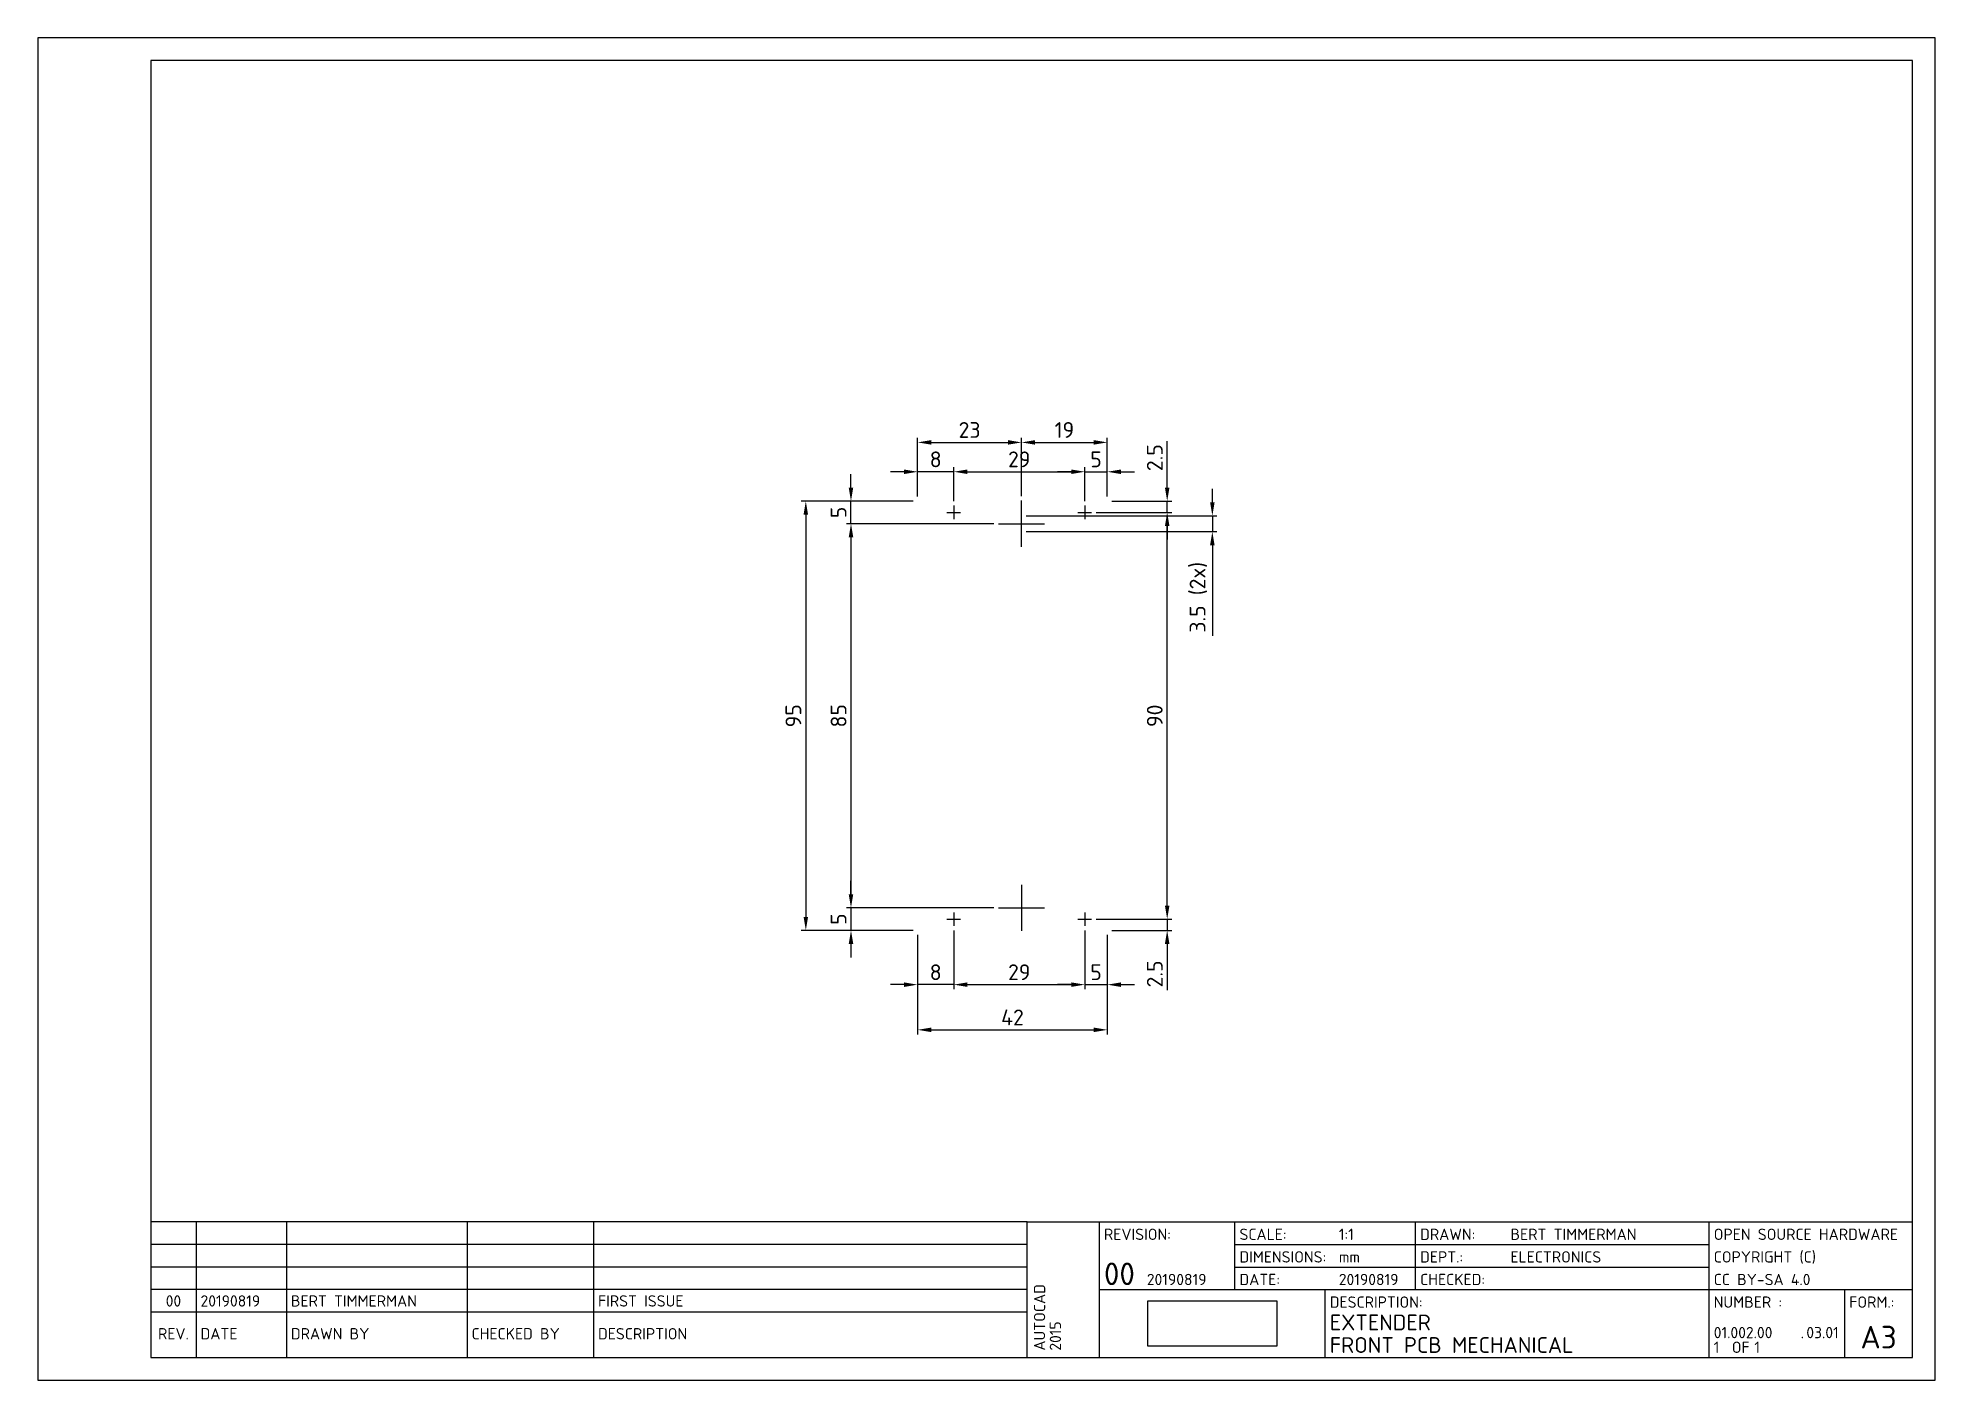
# Paper-space layout 'Layout1' of a CAD drawing. Extents: x 0 to 420, y 0 to 297.
# The model-space entities are those that its viewports show. They can reach past a viewport. Long polylines and large blocks are cut down to what shows.
import ezdxf
from ezdxf.enums import TextEntityAlignment as Align

# ---------------------------------------------------------------- set-up
doc = ezdxf.new("R2010")
doc.units = 0
doc.header["$LTSCALE"] = 10
doc.header["$MEASUREMENT"] = 0
doc.header["$PDMODE"] = 98
doc.header["$PDSIZE"] = -3
doc.linetypes.add('CENTER', pattern=[2, 1.25, -0.25, 0.25, -0.25])
doc.layers.get('0').update_dxf_attribs({"linetype": 'CONTINUOUS'})
doc.layers.get('DEFPOINTS').update_dxf_attribs({"linetype": 'CONTINUOUS'})
for name, color, linetype in [('DIMENSIONS', 1, 'CONTINUOUS'), ('GENERAL', 7, 'CONTINUOUS'), ('TITLEBLOCK', 7, 'CONTINUOUS')]:
    doc.layers.add(name, color=color, linetype=linetype)
doc.styles.add('ISO', font='isocpeur.ttf')
doc.dimstyles.get("Standard").update_dxf_attribs({"dimtxt": 3.5, "dimasz": 3, "dimexe": 1, "dimexo": 1, "dimgap": 1, "dimtad": 1, "dimdec": 3, "dimdsep": 46, "dimtxsty": 'ISO', "dimcen": 1, "dimclrt": 2, "dimadec": 0, "dimazin": 0, "dimtfac": 1, "dimtdec": 3, "dimtmove": 0, "dimatfit": 3, "dimfxl": 1, "dimtolj": 1, "dimarcsym": 0})
picture_1 = doc.add_image_def('image1.png', size_in_pixel=(403, 141))

# ---------------------------------------------------------------- blocks, each defined once
blk = doc.blocks.new('A3')
at = {"layer": 'TITLEBLOCK', "color": 3}
for p, q in [((219, 35), (25, 35)), ((219, 35), (415, 35)), ((219, 5), (219, 35)), ((235, 5), (235, 35)), ((265, 20), (265, 35)), ((305, 20), (305, 35)), ((370, 5), (370, 35)), ((265, 30), (370, 30)), ((265, 25), (370, 25)), ((235, 20), (415, 20)), ((285, 5), (285, 20)), ((400, 5), (400, 20)), ((219, 15), (25, 15))]:
    blk.add_line(p, q, dxfattribs=at)
at = {"layer": 'TITLEBLOCK'}
for p, q in [((35, 35), (35, 5)), ((55, 35), (55, 5)), ((95, 35), (95, 5)), ((123, 35), (123, 5)), ((219, 30), (25, 30)), ((219, 25), (25, 25)), ((219, 20), (25, 20))]:
    blk.add_line(p, q, dxfattribs=at)
at = {"layer": 'TITLEBLOCK', "color": 1}
blk.add_lwpolyline([(0, 0), (420, 0), (420, 297), (0, 297)], close=True, dxfattribs=at)
at = {"layer": 'TITLEBLOCK', "color": 4}
blk.add_lwpolyline([(25, 5), (415, 5), (415, 292), (25, 292), (25, 5)], dxfattribs=at)
at = {"layer": 'TITLEBLOCK', "style": 'ISO'}
for s, p in [('REVISION:', (236, 31)), ('SCALE:', (266, 31)), ('DRAWN:', (306, 31)), ('DIMENSIONS:', (266, 26)), ('DEPT.:', (306, 26)), ('DATE:', (266, 21)), ('CHECKED:', (306, 21)), ('DESCRIPTION:', (286, 16)), ('NUMBER :', (371, 16)), ('FORM.:', (401, 16)), ('DATE', (36, 9)), ('DRAWN BY', (56, 9)), ('CHECKED BY', (96, 9)), ('DESCRIPTION', (124, 9)), ('OF', (375, 6)), ('.', (390.25, 9.25))]:
    blk.add_text(s, height=2.5, dxfattribs=at).set_placement(p)
blk.add_text('REV.', height=2.5, dxfattribs=at).set_placement((30, 9), align=Align.CENTER)
for tag, p in [('REV4', (30, 31.25)), ('REV3', (30, 26.25)), ('REV2', (30, 21.25)), ('REV1', (30, 16.25))]:
    blk.add_attdef(tag, text='', height=2.5, dxfattribs=at).set_placement(p, align=Align.CENTER)
for tag, p in [('DATUM4', (36, 31.25)), ('GET4', (56, 31.25)), ('GEZ4', (96, 31.25)), ('OMSCHR4', (124, 31.25)), ('DATUM3', (36, 26.25)), ('GET3', (56, 26.25)), ('GEZ3', (96, 26.25)), ('OMSCHR3', (124, 26.25)), ('DATUM2', (36, 21.25)), ('GET2', (56, 21.25)), ('GEZ2', (96, 21.25)), ('OMSCHR2', (124, 21.25)), ('DATUM1', (36, 16.25)), ('GET1', (56, 16.25)), ('GEZ1', (96, 16.25)), ('OMSCHR1', (124, 16.25))]:
    blk.add_attdef(tag, p, '', height=2.5, dxfattribs=at)
at = {"layer": 'TITLEBLOCK', "color": 2, "style": 'ISO'}
for tag, p, height in [('S', (288, 31), 2.5), ('GET', (326, 31), 2.5), ('OPM1', (371, 31), 2.5), ('ME', (288, 26), 2.5), ('AFD', (326, 26), 2.5), ('OPM2', (371, 26), 2.5), ('LDATUM', (245.5, 21), 2.5), ('DATUM', (288, 21), 2.5), ('GEZ', (326, 21), 2.5), ('OPM3', (371, 21), 2.5), ('BEN1', (286, 11), 3.5), ('CAT', (371, 12.5), 2.5), ('INST', (378, 12.5), 2.5), ('BEN2', (286, 6), 3.5), ('PARTNO', (371, 9.25), 2.5), ('B', (371, 6), 2.5), ('NOBLZ', (380, 6), 2.5), ('TEK', (391.5, 9.25), 2.5)]:
    blk.add_attdef(tag, p, '', height=height, dxfattribs=at)
at = {"layer": 'TITLEBLOCK', "color": 3, "style": 'ISO'}
blk.add_attdef('L', (236, 21), '', height=5, dxfattribs=at)
at = {"layer": 'TITLEBLOCK', "color": 2, "style": 'ISO'}
for tag, p in [('DOSNAAM', (230, 6.5)), ('SYSTEEM', (223, 6.5)), ('FLOPPY', (233.5, 6.5)), ('REL', (226.5, 6.5))]:
    blk.add_attdef(tag, p, '', height=2.5, rotation=90, dxfattribs=at)
for tag, p in [('NAAM', (260, 14)), ('PLAATS', (260, 7.5))]:
    blk.add_attdef(tag, text='', height=3.5, dxfattribs=at).set_placement(p, align=Align.CENTER)
at = {"layer": 'TITLEBLOCK', "color": 3, "style": 'ISO'}
blk.add_attdef('F', text='', height=5, dxfattribs=at).set_placement((407.5, 7), align=Align.CENTER)
blk = doc.blocks.new('*D2')
at = {"layer": 'DEFPOINTS', "color": 0, "transparency": 16777216}
for p in [(194.75, 194.5), (170, 99.5), (194.75, 99.5)]:
    blk.add_point(p, dxfattribs=at)
at = {"layer": 'DIMENSIONS', "color": 0, "lineweight": -2, "transparency": 16777216}
for p, q in [((193.75, 194.5), (169, 194.5)), ((170, 191.5), (170, 102.5)), ((193.75, 99.5), (169, 99.5))]:
    blk.add_line(p, q, dxfattribs=at)
at = {"layer": 'DIMENSIONS', "color": 0, "transparency": 16777216}
for points in [[(169.5, 191.5), (170.5, 191.5), (170, 194.5)], [(169.5, 102.5), (170.5, 102.5), (170, 99.5)]]:
    blk.add_solid(points, dxfattribs=at)
at = {"layer": 'DIMENSIONS', "color": 2, "transparency": 16777216, "insert": (167.25, 147), "char_height": 3.5, "attachment_point": 5, "rotation": 90, "style": 'ISO'}
blk.add_mtext('\\A1;95', dxfattribs=at)
blk = doc.blocks.new('*D3')
at = {"layer": 'DEFPOINTS', "color": 0, "transparency": 16777216}
for p in [(212.63, 189.5), (180, 104.5), (212.63, 104.5)]:
    blk.add_point(p, dxfattribs=at)
at = {"layer": 'DIMENSIONS', "color": 0, "lineweight": -2, "transparency": 16777216}
for p, q in [((211.63, 189.5), (179, 189.5)), ((180, 186.5), (180, 107.5)), ((211.63, 104.5), (179, 104.5))]:
    blk.add_line(p, q, dxfattribs=at)
at = {"layer": 'DIMENSIONS', "color": 0, "transparency": 16777216}
for points in [[(179.5, 186.5), (180.5, 186.5), (180, 189.5)], [(179.5, 107.5), (180.5, 107.5), (180, 104.5)]]:
    blk.add_solid(points, dxfattribs=at)
at = {"layer": 'DIMENSIONS', "color": 2, "transparency": 16777216, "insert": (177.25, 147), "char_height": 3.5, "attachment_point": 5, "rotation": 90, "style": 'ISO'}
blk.add_mtext('\\A1;85', dxfattribs=at)
blk = doc.blocks.new('*D4')
at = {"layer": 'DEFPOINTS', "color": 0, "transparency": 16777216}
for p in [(194.75, 99.5), (236.75, 99.5), (236.75, 77.5)]:
    blk.add_point(p, dxfattribs=at)
at = {"layer": 'DIMENSIONS', "color": 0, "lineweight": -2, "transparency": 16777216}
for p, q in [((194.75, 98.5), (194.75, 76.5)), ((236.75, 98.5), (236.75, 76.5)), ((197.75, 77.5), (233.75, 77.5))]:
    blk.add_line(p, q, dxfattribs=at)
at = {"layer": 'DIMENSIONS', "color": 0, "transparency": 16777216}
for points in [[(197.75, 78), (197.75, 77), (194.75, 77.5)], [(233.75, 78), (233.75, 77), (236.75, 77.5)]]:
    blk.add_solid(points, dxfattribs=at)
at = {"layer": 'DIMENSIONS', "color": 2, "transparency": 16777216, "insert": (215.75, 80.25), "char_height": 3.5, "attachment_point": 5, "style": 'ISO'}
blk.add_mtext('\\A1;42', dxfattribs=at)
blk = doc.blocks.new('*D5')
at = {"layer": 'DEFPOINTS', "color": 0, "transparency": 16777216}
for p in [(217.75, 207.5), (194.75, 194.5), (217.75, 194.62)]:
    blk.add_point(p, dxfattribs=at)
at = {"layer": 'DIMENSIONS', "color": 0, "lineweight": -2, "transparency": 16777216}
for p, q in [((194.75, 195.5), (194.75, 208.5)), ((197.75, 207.5), (214.75, 207.5)), ((217.75, 195.62), (217.75, 208.5))]:
    blk.add_line(p, q, dxfattribs=at)
at = {"layer": 'DIMENSIONS', "color": 0, "transparency": 16777216}
for points in [[(197.75, 208), (197.75, 207), (194.75, 207.5)], [(214.75, 208), (214.75, 207), (217.75, 207.5)]]:
    blk.add_solid(points, dxfattribs=at)
at = {"layer": 'DIMENSIONS', "color": 2, "transparency": 16777216, "insert": (206.25, 210.25), "char_height": 3.5, "attachment_point": 5, "style": 'ISO'}
blk.add_mtext('\\A1;23', dxfattribs=at)
blk = doc.blocks.new('*D6')
at = {"layer": 'DEFPOINTS', "color": 0, "transparency": 16777216}
for p in [(236.75, 207.5), (217.75, 194.62), (236.75, 194.5)]:
    blk.add_point(p, dxfattribs=at)
at = {"layer": 'DIMENSIONS', "color": 0, "lineweight": -2, "transparency": 16777216}
for p, q in [((217.75, 195.62), (217.75, 208.5)), ((220.75, 207.5), (233.75, 207.5)), ((236.75, 195.5), (236.75, 208.5))]:
    blk.add_line(p, q, dxfattribs=at)
at = {"layer": 'DIMENSIONS', "color": 0, "transparency": 16777216}
for points in [[(220.75, 208), (220.75, 207), (217.75, 207.5)], [(233.75, 208), (233.75, 207), (236.75, 207.5)]]:
    blk.add_solid(points, dxfattribs=at)
at = {"layer": 'DIMENSIONS', "color": 2, "transparency": 16777216, "insert": (227.25, 210.25), "char_height": 3.5, "attachment_point": 5, "style": 'ISO'}
blk.add_mtext('\\A1;19', dxfattribs=at)
blk = doc.blocks.new('*D7')
at = {"layer": 'DEFPOINTS', "color": 0, "transparency": 16777216}
for p in [(217.75, 191.25), (217.75, 187.75), (260, 187.75)]:
    blk.add_point(p, dxfattribs=at)
at = {"layer": 'DIMENSIONS', "color": 0, "lineweight": -2, "transparency": 16777216}
for p, q in [((260, 194.25), (260, 197.25)), ((218.75, 191.25), (261, 191.25)), ((260, 191.25), (260, 187.75)), ((218.75, 187.75), (261, 187.75)), ((260, 184.75), (260, 164.7))]:
    blk.add_line(p, q, dxfattribs=at)
at = {"layer": 'DIMENSIONS', "color": 0, "transparency": 16777216}
for points in [[(259.5, 194.25), (260.5, 194.25), (260, 191.25)], [(259.5, 184.75), (260.5, 184.75), (260, 187.75)]]:
    blk.add_solid(points, dxfattribs=at)
at = {"layer": 'DIMENSIONS', "color": 2, "transparency": 16777216, "insert": (256.9, 173.22), "char_height": 3.5, "attachment_point": 5, "rotation": 90, "style": 'ISO'}
blk.add_mtext('\\A1;3.5 (2x)', dxfattribs=at)
blk = doc.blocks.new('*D8')
at = {"layer": 'DEFPOINTS', "color": 0, "transparency": 16777216}
for p in [(180, 194.5), (194.75, 194.5), (212.63, 189.5)]:
    blk.add_point(p, dxfattribs=at)
at = {"layer": 'DIMENSIONS', "color": 0, "lineweight": -2, "transparency": 16777216}
for p, q in [((180, 197.5), (180, 200.5)), ((193.75, 194.5), (179, 194.5)), ((180, 189.5), (180, 194.5)), ((211.63, 189.5), (179, 189.5)), ((180, 186.5), (180, 183.5))]:
    blk.add_line(p, q, dxfattribs=at)
at = {"layer": 'DIMENSIONS', "color": 0, "transparency": 16777216}
for points in [[(179.5, 197.5), (180.5, 197.5), (180, 194.5)], [(179.5, 186.5), (180.5, 186.5), (180, 189.5)]]:
    blk.add_solid(points, dxfattribs=at)
at = {"layer": 'DIMENSIONS', "color": 2, "transparency": 16777216, "insert": (177.25, 192), "char_height": 3.5, "attachment_point": 5, "rotation": 90, "style": 'ISO'}
blk.add_mtext('\\A1;5', dxfattribs=at)
blk = doc.blocks.new('*D9')
at = {"layer": 'DEFPOINTS', "color": 0, "transparency": 16777216}
for p in [(212.63, 104.5), (180, 99.5), (194.75, 99.5)]:
    blk.add_point(p, dxfattribs=at)
at = {"layer": 'DIMENSIONS', "color": 0, "lineweight": -2, "transparency": 16777216}
for p, q in [((180, 107.5), (180, 110.5)), ((211.63, 104.5), (179, 104.5)), ((180, 104.5), (180, 99.5)), ((193.75, 99.5), (179, 99.5)), ((180, 96.5), (180, 93.5))]:
    blk.add_line(p, q, dxfattribs=at)
at = {"layer": 'DIMENSIONS', "color": 0, "transparency": 16777216}
for points in [[(179.5, 107.5), (180.5, 107.5), (180, 104.5)], [(179.5, 96.5), (180.5, 96.5), (180, 99.5)]]:
    blk.add_solid(points, dxfattribs=at)
at = {"layer": 'DIMENSIONS', "color": 2, "transparency": 16777216, "insert": (177.25, 102), "char_height": 3.5, "attachment_point": 5, "rotation": 90, "style": 'ISO'}
blk.add_mtext('\\A1;5', dxfattribs=at)
blk = doc.blocks.new('*D11')
at = {"layer": 'DEFPOINTS', "color": 0, "transparency": 16777216}
for p in [(194.75, 201), (194.75, 194.5), (202.75, 193.5)]:
    blk.add_point(p, dxfattribs=at)
at = {"layer": 'DIMENSIONS', "color": 0, "lineweight": -2, "transparency": 16777216}
for p, q in [((194.75, 195.5), (194.75, 202)), ((202.75, 194.5), (202.75, 202)), ((191.75, 201), (188.75, 201)), ((202.75, 201), (194.75, 201)), ((205.75, 201), (208.75, 201))]:
    blk.add_line(p, q, dxfattribs=at)
at = {"layer": 'DIMENSIONS', "color": 0, "transparency": 16777216}
for points in [[(191.75, 201.5), (191.75, 200.5), (194.75, 201)], [(205.75, 201.5), (205.75, 200.5), (202.75, 201)]]:
    blk.add_solid(points, dxfattribs=at)
at = {"layer": 'DIMENSIONS', "color": 2, "transparency": 16777216, "insert": (198.75, 203.75), "char_height": 3.5, "attachment_point": 5, "style": 'ISO'}
blk.add_mtext('\\A1;8', dxfattribs=at)
blk = doc.blocks.new('*D12')
at = {"layer": 'DEFPOINTS', "color": 0, "transparency": 16777216}
for p in [(231.75, 201), (202.75, 193.5), (231.75, 193.5)]:
    blk.add_point(p, dxfattribs=at)
at = {"layer": 'DIMENSIONS', "color": 0, "lineweight": -2, "transparency": 16777216}
for p, q in [((202.75, 194.5), (202.75, 202)), ((231.75, 194.5), (231.75, 202)), ((205.75, 201), (228.75, 201))]:
    blk.add_line(p, q, dxfattribs=at)
at = {"layer": 'DIMENSIONS', "color": 0, "transparency": 16777216}
for points in [[(205.75, 201.5), (205.75, 200.5), (202.75, 201)], [(228.75, 201.5), (228.75, 200.5), (231.75, 201)]]:
    blk.add_solid(points, dxfattribs=at)
at = {"layer": 'DIMENSIONS', "color": 2, "transparency": 16777216, "insert": (217.25, 203.75), "char_height": 3.5, "attachment_point": 5, "style": 'ISO'}
blk.add_mtext('\\A1;29', dxfattribs=at)
blk = doc.blocks.new('*D13')
at = {"layer": 'DEFPOINTS', "color": 0, "transparency": 16777216}
for p in [(236.75, 201), (231.75, 193.5), (236.75, 194.5)]:
    blk.add_point(p, dxfattribs=at)
at = {"layer": 'DIMENSIONS', "color": 0, "lineweight": -2, "transparency": 16777216}
for p, q in [((231.75, 194.5), (231.75, 202)), ((236.75, 195.5), (236.75, 202)), ((228.75, 201), (225.75, 201)), ((231.75, 201), (236.75, 201)), ((239.75, 201), (242.75, 201))]:
    blk.add_line(p, q, dxfattribs=at)
at = {"layer": 'DIMENSIONS', "color": 0, "transparency": 16777216}
for points in [[(228.75, 201.5), (228.75, 200.5), (231.75, 201)], [(239.75, 201.5), (239.75, 200.5), (236.75, 201)]]:
    blk.add_solid(points, dxfattribs=at)
at = {"layer": 'DIMENSIONS', "color": 2, "transparency": 16777216, "insert": (234.25, 203.75), "char_height": 3.5, "attachment_point": 5, "style": 'ISO'}
blk.add_mtext('\\A1;5', dxfattribs=at)
blk = doc.blocks.new('*D14')
at = {"layer": 'DEFPOINTS', "color": 0, "transparency": 16777216}
for p in [(236.75, 194.5), (250, 194.5), (233.25, 192)]:
    blk.add_point(p, dxfattribs=at)
at = {"layer": 'DIMENSIONS', "color": 0, "lineweight": -2, "transparency": 16777216}
for p, q in [((250, 197.5), (250, 207.75)), ((237.75, 194.5), (251, 194.5)), ((250, 192), (250, 194.5)), ((234.25, 192), (251, 192)), ((250, 189), (250, 186))]:
    blk.add_line(p, q, dxfattribs=at)
at = {"layer": 'DIMENSIONS', "color": 0, "transparency": 16777216}
for points in [[(249.5, 197.5), (250.5, 197.5), (250, 194.5)], [(249.5, 189), (250.5, 189), (250, 192)]]:
    blk.add_solid(points, dxfattribs=at)
at = {"layer": 'DIMENSIONS', "color": 2, "transparency": 16777216, "insert": (247.25, 204.12), "char_height": 3.5, "attachment_point": 5, "rotation": 90, "style": 'ISO'}
blk.add_mtext('\\A1;2.5', dxfattribs=at)
blk = doc.blocks.new('*D15')
at = {"layer": 'DEFPOINTS', "color": 0, "transparency": 16777216}
for p in [(233.25, 102), (236.75, 99.5), (250, 99.5)]:
    blk.add_point(p, dxfattribs=at)
at = {"layer": 'DIMENSIONS', "color": 0, "lineweight": -2, "transparency": 16777216}
for p, q in [((250, 105), (250, 108)), ((234.25, 102), (251, 102)), ((250, 102), (250, 99.5)), ((237.75, 99.5), (251, 99.5)), ((250, 96.5), (250, 86.25))]:
    blk.add_line(p, q, dxfattribs=at)
at = {"layer": 'DIMENSIONS', "color": 0, "transparency": 16777216}
for points in [[(249.5, 105), (250.5, 105), (250, 102)], [(249.5, 96.5), (250.5, 96.5), (250, 99.5)]]:
    blk.add_solid(points, dxfattribs=at)
at = {"layer": 'DIMENSIONS', "color": 2, "transparency": 16777216, "insert": (247.25, 89.87), "char_height": 3.5, "attachment_point": 5, "rotation": 90, "style": 'ISO'}
blk.add_mtext('\\A1;2.5', dxfattribs=at)
blk = doc.blocks.new('*D16')
at = {"layer": 'DEFPOINTS', "color": 0, "transparency": 16777216}
for p in [(194.75, 99.5), (202.75, 100.5), (194.75, 87.5)]:
    blk.add_point(p, dxfattribs=at)
at = {"layer": 'DIMENSIONS', "color": 0, "lineweight": -2, "transparency": 16777216}
for p, q in [((194.75, 98.5), (194.75, 86.5)), ((202.75, 99.5), (202.75, 86.5)), ((191.75, 87.5), (188.75, 87.5)), ((202.75, 87.5), (194.75, 87.5)), ((205.75, 87.5), (208.75, 87.5))]:
    blk.add_line(p, q, dxfattribs=at)
at = {"layer": 'DIMENSIONS', "color": 0, "transparency": 16777216}
for points in [[(191.75, 88), (191.75, 87), (194.75, 87.5)], [(205.75, 88), (205.75, 87), (202.75, 87.5)]]:
    blk.add_solid(points, dxfattribs=at)
at = {"layer": 'DIMENSIONS', "color": 2, "transparency": 16777216, "insert": (198.75, 90.25), "char_height": 3.5, "attachment_point": 5, "style": 'ISO'}
blk.add_mtext('\\A1;8', dxfattribs=at)
blk = doc.blocks.new('*D17')
at = {"layer": 'DEFPOINTS', "color": 0, "transparency": 16777216}
for p in [(202.75, 100.5), (231.75, 100.5), (231.75, 87.5)]:
    blk.add_point(p, dxfattribs=at)
at = {"layer": 'DIMENSIONS', "color": 0, "lineweight": -2, "transparency": 16777216}
for p, q in [((202.75, 99.5), (202.75, 86.5)), ((231.75, 99.5), (231.75, 86.5)), ((205.75, 87.5), (228.75, 87.5))]:
    blk.add_line(p, q, dxfattribs=at)
at = {"layer": 'DIMENSIONS', "color": 0, "transparency": 16777216}
for points in [[(205.75, 88), (205.75, 87), (202.75, 87.5)], [(228.75, 88), (228.75, 87), (231.75, 87.5)]]:
    blk.add_solid(points, dxfattribs=at)
at = {"layer": 'DIMENSIONS', "color": 2, "transparency": 16777216, "insert": (217.25, 90.25), "char_height": 3.5, "attachment_point": 5, "style": 'ISO'}
blk.add_mtext('\\A1;29', dxfattribs=at)
blk = doc.blocks.new('*D18')
at = {"layer": 'DEFPOINTS', "color": 0, "transparency": 16777216}
for p in [(231.75, 100.5), (236.75, 99.5), (236.75, 87.5)]:
    blk.add_point(p, dxfattribs=at)
at = {"layer": 'DIMENSIONS', "color": 0, "lineweight": -2, "transparency": 16777216}
for p, q in [((231.75, 99.5), (231.75, 86.5)), ((236.75, 98.5), (236.75, 86.5)), ((228.75, 87.5), (225.75, 87.5)), ((231.75, 87.5), (236.75, 87.5)), ((239.75, 87.5), (242.75, 87.5))]:
    blk.add_line(p, q, dxfattribs=at)
at = {"layer": 'DIMENSIONS', "color": 0, "transparency": 16777216}
for points in [[(228.75, 88), (228.75, 87), (231.75, 87.5)], [(239.75, 88), (239.75, 87), (236.75, 87.5)]]:
    blk.add_solid(points, dxfattribs=at)
at = {"layer": 'DIMENSIONS', "color": 2, "transparency": 16777216, "insert": (234.25, 90.25), "char_height": 3.5, "attachment_point": 5, "style": 'ISO'}
blk.add_mtext('\\A1;5', dxfattribs=at)
blk = doc.blocks.new('*D19')
at = {"layer": 'DEFPOINTS', "color": 0, "transparency": 16777216}
for p in [(233.25, 192), (250, 192), (233.25, 102)]:
    blk.add_point(p, dxfattribs=at)
at = {"layer": 'DIMENSIONS', "color": 0, "lineweight": -2, "transparency": 16777216}
for p, q in [((234.25, 192), (251, 192)), ((250, 105), (250, 189)), ((234.25, 102), (251, 102))]:
    blk.add_line(p, q, dxfattribs=at)
at = {"layer": 'DIMENSIONS', "color": 0, "transparency": 16777216}
for points in [[(249.5, 189), (250.5, 189), (250, 192)], [(249.5, 105), (250.5, 105), (250, 102)]]:
    blk.add_solid(points, dxfattribs=at)
at = {"layer": 'DIMENSIONS', "color": 2, "transparency": 16777216, "insert": (247.25, 147), "char_height": 3.5, "attachment_point": 5, "rotation": 90, "style": 'ISO'}
blk.add_mtext('\\A1;90', dxfattribs=at)

msp = doc.modelspace()

# ---------------------------------------------------------------- linework, layer by layer
at = {"layer": 'GENERAL', "color": 1, "linetype": 'CENTER'}
for p, q in [((6.5, 92.5), (9.5, 92.5)), ((8, 94), (8, 91)), ((23, 84.875), (23, 95.125)), ((35.5, 92.5), (38.5, 92.5)), ((37, 94), (37, 91)), ((17.875, 90), (28.125, 90)), ((23, 10.125), (23, -0.125)), ((17.875, 5), (28.125, 5)), ((6.5, 2.5), (9.5, 2.5)), ((8, 4), (8, 1)), ((35.5, 2.5), (38.5, 2.5)), ((37, 4), (37, 1))]:
    msp.add_line(p, q, dxfattribs=at)

psp = doc.layouts.get("Layout1")

# ---------------------------------------------------------------- block references
ref = psp.add_blockref('A3', (0, 0))
ref.add_attrib('PARTNO', '01.002.00', (371, 9.25), dxfattribs={"layer": 'TITLEBLOCK', "color": 2, "height": 2.5, "style": 'ISO'})
ref.add_attrib('TEK', '03.01', (391.5, 9.25), dxfattribs={"layer": 'TITLEBLOCK', "color": 2, "height": 2.5, "style": 'ISO'})
ref.add_attrib('B', '1', (371, 6), dxfattribs={"layer": 'TITLEBLOCK', "color": 2, "height": 2.5, "style": 'ISO'})
ref.add_attrib('NOBLZ', '1', (380, 6), dxfattribs={"layer": 'TITLEBLOCK', "color": 2, "height": 2.5, "style": 'ISO'})
ref.add_attrib('L', '00', (236, 21), dxfattribs={"layer": 'TITLEBLOCK', "color": 3, "height": 5, "style": 'ISO'})
ref.add_attrib('LDATUM', '20190819', (245.5, 21), dxfattribs={"layer": 'TITLEBLOCK', "color": 2, "height": 2.5, "style": 'ISO'})
ref.add_attrib('F', 'A3', dxfattribs={"layer": 'TITLEBLOCK', "color": 3, "height": 5, "style": 'ISO'}).set_placement((407.5, 7), align=Align.CENTER)
ref.add_attrib('BEN1', 'EXTENDER', (286, 11), dxfattribs={"layer": 'TITLEBLOCK', "color": 2, "height": 3.5, "style": 'ISO'})
ref.add_attrib('BEN2', 'FRONT PCB MECHANICAL', (286, 6), dxfattribs={"layer": 'TITLEBLOCK', "color": 2, "height": 3.5, "style": 'ISO'})
ref.add_attrib('S', '1:1', (288, 31), dxfattribs={"layer": 'TITLEBLOCK', "color": 2, "height": 2.5, "style": 'ISO'})
ref.add_attrib('ME', 'mm', (288, 26), dxfattribs={"layer": 'TITLEBLOCK', "color": 2, "height": 2.5, "style": 'ISO'})
ref.add_attrib('DATUM', '20190819', (288, 21), dxfattribs={"layer": 'TITLEBLOCK', "color": 2, "height": 2.5, "style": 'ISO'})
ref.add_attrib('GET', 'BERT TIMMERMAN', (326, 31), dxfattribs={"layer": 'TITLEBLOCK', "color": 2, "height": 2.5, "style": 'ISO'})
ref.add_attrib('AFD', 'ELECTRONICS', (326, 26), dxfattribs={"layer": 'TITLEBLOCK', "color": 2, "height": 2.5, "style": 'ISO'})
ref.add_attrib('OPM1', 'OPEN SOURCE HARDWARE', (371, 31), dxfattribs={"layer": 'TITLEBLOCK', "color": 2, "height": 2.5, "style": 'ISO'})
ref.add_attrib('OPM2', 'COPYRIGHT (C)', (371, 26), dxfattribs={"layer": 'TITLEBLOCK', "color": 2, "height": 2.5, "style": 'ISO'})
ref.add_attrib('OPM3', 'CC BY-SA 4.0', (371, 21), dxfattribs={"layer": 'TITLEBLOCK', "color": 2, "height": 2.5, "style": 'ISO'})
ref.add_attrib('SYSTEEM', 'AUTOCAD', (223, 6.5), dxfattribs={"layer": 'TITLEBLOCK', "color": 2, "height": 2.5, "rotation": 90, "style": 'ISO'})
ref.add_attrib('REL', '2015', (226.5, 6.5), dxfattribs={"layer": 'TITLEBLOCK', "color": 2, "height": 2.5, "rotation": 90, "style": 'ISO'})
ref.add_attrib('REV1', '00', dxfattribs={"layer": 'TITLEBLOCK', "height": 2.5, "style": 'ISO'}).set_placement((30, 16.25), align=Align.CENTER)
ref.add_attrib('DATUM1', '20190819', (36, 16.25), dxfattribs={"layer": 'TITLEBLOCK', "height": 2.5, "style": 'ISO'})
ref.add_attrib('GET1', 'BERT TIMMERMAN', (56, 16.25), dxfattribs={"layer": 'TITLEBLOCK', "height": 2.5, "style": 'ISO'})
ref.add_attrib('OMSCHR1', 'FIRST ISSUE', (124, 16.25), dxfattribs={"layer": 'TITLEBLOCK', "height": 2.5, "style": 'ISO'})

# ---------------------------------------------------------------- dimensions: what is measured, and where the dimension line sits
at = {"layer": 'DIMENSIONS'}
for base, p1, p2, picture, middle in [((217.7502, 207.5), (194.7502, 194.499), (217.7502, 194.624), '*D5', (206.2502, 210.25)), ((236.7502, 207.5), (217.7502, 194.624), (236.7502, 194.499), '*D6', (227.2502, 210.25)), ((194.7502, 201), (202.7502, 193.499), (194.7502, 194.499), '*D11', (198.7502, 203.75)), ((231.7502, 201), (202.7502, 193.499), (231.7502, 193.499), '*D12', (217.2502, 203.75)), ((236.7502, 201), (231.7502, 193.499), (236.7502, 194.499), '*D13', (234.2502, 203.75)), ((194.7502, 87.5), (202.7502, 100.499), (194.7502, 99.499), '*D16', (198.7502, 90.25)), ((236.7502, 77.5), (194.7502, 99.499), (236.7502, 99.499), '*D4', (215.7502, 80.25)), ((231.7502, 87.5), (202.7502, 100.499), (231.7502, 100.499), '*D17', (217.2502, 90.25)), ((236.7502, 87.5), (231.7502, 100.499), (236.7502, 99.499), '*D18', (234.2502, 90.25))]:
    dim = psp.add_linear_dim(base=base, p1=p1, p2=p2, dimstyle='Standard', dxfattribs=at)
    dim.commit()
    dim.dimension.update_dxf_attribs({"geometry": picture, "text_midpoint": middle})
for base, p1, p2, picture, middle in [((250, 194.499), (233.2502, 191.999), (236.7502, 194.499), '*D14', (247.25, 204.124)), ((180, 194.499), (212.6252, 189.499), (194.7502, 194.499), '*D8', (177.25, 191.999)), ((170, 99.499), (194.7502, 194.499), (194.7502, 99.499), '*D2', (167.25, 146.999)), ((180, 104.499), (212.6252, 189.499), (212.6252, 104.499), '*D3', (177.25, 146.999)), ((250, 191.999), (233.2502, 101.999), (233.2502, 191.999), '*D19', (247.25, 146.999)), ((180, 99.499), (212.6252, 104.499), (194.7502, 99.499), '*D9', (177.25, 101.999)), ((250, 99.499), (233.2502, 101.999), (236.7502, 99.499), '*D15', (247.25, 89.874))]:
    dim = psp.add_linear_dim(base=base, p1=p1, p2=p2, angle=90, dimstyle='Standard', dxfattribs=at)
    dim.commit()
    dim.dimension.update_dxf_attribs({"geometry": picture, "text_midpoint": middle})
dim = psp.add_linear_dim(base=(260, 187.749), p1=(217.7502, 191.249), p2=(217.7502, 187.749), angle=90, text='<> (2x)', dimstyle='Standard', dxfattribs=at)
dim.commit()
dim.dimension.update_dxf_attribs({"geometry": '*D7', "text_midpoint": (256.9, 173.224)})

# ---------------------------------------------------------------- pictures from other files: only their frames are drawn
image = psp.add_image(picture_1, insert=(245.7092, 7.5), size_in_units=(28.5816, 10))
image.dxf.flags = 7

# ---------------------------------------------------------------- viewports
at = {"layer": 'GENERAL'}
psp.add_viewport(center=(220, 163.5), size=(390, 257), view_center_point=(25.2498, 64.001), view_height=257, dxfattribs=at)

doc.saveas('drawing.dxf')
